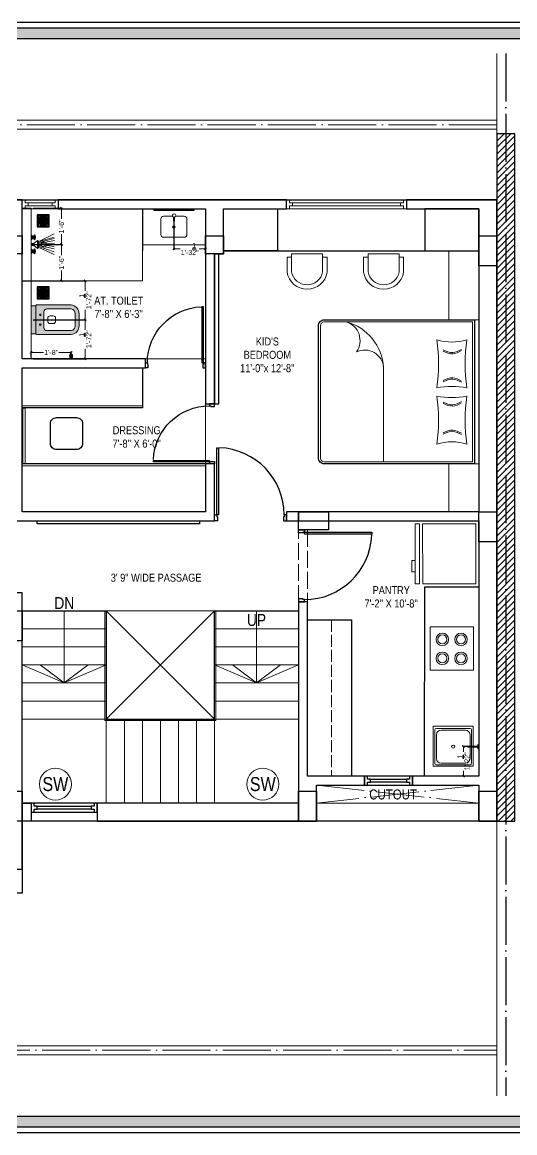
# Model space of a CAD drawing. Header units: millimetres. Extents: x 56222 to 3066687, y -650199 to -121287.
# Drawn here: x 148512 to 148758, y -179194 to -178639 of the extents above; entities that cross this region are included whole.
import ezdxf

# ---------------------------------------------------------------- set-up
doc = ezdxf.new("R2010")
doc.units = ezdxf.units.MM
doc.header["$MEASUREMENT"] = 0
doc.header["$PDMODE"] = 35
doc.linetypes.add('ACAD_ISO02W100', pattern=[15, 12, -3])
doc.linetypes.add('ACAD_ISO04W100', pattern=[30, 24, -3, 0, -3])
doc.layers.get('Defpoints').update_dxf_attribs({"color": 220})
for name, color, linetype in [('AR DOOR', 40, 'Continuous'), ('AR ELE-5', 134, 'Continuous'), ('SANIT', 232, 'Continuous'), ('str coll', 6, 'Continuous'), ('WC-DET', 8, 'Continuous')]:
    doc.layers.add(name, color=color, linetype=linetype)
for name, color, linetype, lineweight in [('COLUMN', 1, 'Continuous', 30), ('dim05', 1, 'Continuous', 13), ('ELEVATION ( SPIRAL STAIR )', 250, 'Continuous', 9), ('FIRST FLOOR', 7, 'Continuous', 9), ('FIRST FLOOR ( DW_RAIL )', 7, 'Continuous', 9), ('FIRST FLOOR ( TEXT )', 7, 'Continuous', 9), ('FIRST FLOOR_( PLine )_', 251, 'Continuous', 30), ('FIRST FLOOR_( STAIR )', 251, 'Continuous', 9), ('FURNITURE', 32, 'Continuous', 9), ('GROUND FLOOR', 7, 'Continuous', 9), ('GROUND FLOOR  ( DIM )', 7, 'Continuous', 9), ('GROUND FLOOR  ( HATCH )', 251, 'Continuous', 9), ('NAME PLATE', 7, 'Continuous', 25), ('UTILITY', 48, 'Continuous', 9), ('wall', 7, 'Continuous', 30), ('X_PLOT', 1, 'Continuous', 9), ('XX~SLAB ( BEAM )~ ( DIM )', 7, 'Continuous', 9)]:
    doc.layers.add(name, color=color, linetype=linetype, lineweight=lineweight)
doc.layers.add('XX~SLAB ( PLINE )', color=251, linetype='Continuous', plot=False)
doc.styles.add('Arial', font='arial.ttf')
doc.styles.add("Cn_BT_0'-0", font='swissc.ttf')
doc.styles.add('Cn_BT_7', font='swissc.ttf', dxfattribs={"height": 7})
doc.styles.add('KATHA', font='swissc.ttf')
doc.styles.get("Standard").update_dxf_attribs({"font": 'arial.ttf', "height": 6})
doc.dimstyles.new('ISO-25', dxfattribs={"dimtxt": 2.5, "dimasz": 1, "dimexe": 0.5, "dimexo": 1, "dimtad": 0, "dimdec": 1, "dimlunit": 4, "dimtxsty": 'Standard', "dimblk": 'OBLIQUE', "dimcen": 2.5, "dimclrd": 1, "dimclre": 1, "dimclrt": 5, "dimadec": 0, "dimazin": 0, "dimtfac": 1, "dimtdec": 1, "dimtmove": 0, "dimatfit": 3, "dimfxl": 1, "dimlwd": -1, "dimarcsym": 0})

# ---------------------------------------------------------------- blocks, each defined once
blk = doc.blocks.new('LAYOUT FILE')
at = {"layer": 'NAME PLATE', "true_color": 0xd39e00}
h = blk.add_hatch(color=42, dxfattribs=at)
h.paths.add_polyline_path([(3346889.83, -513806.18), (3346889.83, -514260.7), (3347535.56, -514260.7), (3347535.56, -513806.18)])
h.paths.add_polyline_path([(3346894.36, -513810.71), (3347531.03, -513810.71), (3347531.03, -514256.17), (3346894.36, -514256.17)], flags=16)
at = {"layer": 'NAME PLATE', "color": 42, "true_color": 0xd39e00}
for points in [[(3346887.56, -513803.91), (3347537.83, -513803.91), (3347537.83, -514262.96), (3346887.56, -514262.96)], [(3346889.83, -513806.18), (3347535.56, -513806.18), (3347535.56, -514260.7), (3346889.83, -514260.7)], [(3346894.36, -513810.71), (3347531.03, -513810.71), (3347531.03, -514256.17), (3346894.36, -514256.17)]]:
    blk.add_lwpolyline(points, close=True, dxfattribs=at)
blk = doc.blocks.new('*U19')
for points in [[(-1160, 0), (-1120, 0), (-1120, 30), (-1110, 30), (-1110, 100), (-1160, 100)], [(0, 0), (0, -1120), (-30, -1120), (-30, 0)], [(40, 0), (0, 0), (0, 30), (-10, 30), (-10, 100), (40, 100)]]:
    blk.add_lwpolyline(points, close=True)
at = {"layer": 'AR ELE-5', "linetype": 'ByBlock', "ltscale": 15}
blk.add_arc((2, 1), 1122, 180.0347, 267.627, dxfattribs=at)
blk = doc.blocks.new('*U29')
for points in [[(-40, 0), (0, 0), (0, 30), (10, 30), (10, 100), (-40, 100)], [(0, 0), (0, -1120), (30, -1120), (30, 0)], [(1160, 0), (1120, 0), (1120, 30), (1110, 30), (1110, 100), (1160, 100)]]:
    blk.add_lwpolyline(points, close=True)
at = {"layer": 'AR ELE-5', "linetype": 'ByBlock', "ltscale": 15}
blk.add_arc((-2, 1), 1122, 272.373, 359.9653, dxfattribs=at)
blk = doc.blocks.new("SINK 20'' X 20''")
at = {"layer": 'FURNITURE'}
for p, q in [((3351628.98, -518299.55), (3351628.98, -518283)), ((3351629.75, -518282.23), (3351646.6, -518282.23)), ((3351629.75, -518297.22), (3351629.75, -518285.33)), ((3351632.08, -518283), (3351644.24, -518283)), ((3351646.57, -518285.33), (3351646.57, -518297.22)), ((3351647.38, -518283), (3351647.38, -518299.55)), ((3351646.6, -518300.32), (3351629.75, -518300.32)), ((3351644.24, -518299.55), (3351632.08, -518299.55))]:
    blk.add_line(p, q, dxfattribs=at)
blk.add_lwpolyline([(3351648.16, -518281.09), (3351628.16, -518281.09), (3351628.16, -518301.09), (3351648.16, -518301.09)], close=True, dxfattribs=at)
blk.add_circle((3351638.16, -518291.28), 0.762, dxfattribs=at)
for centre, radius, start, end in [((3351629.75, -518283), 0.775, 90, 180), ((3351632.08, -518285.33), 2.32, 90, 180), ((3351644.24, -518285.33), 2.32, 0, 90), ((3351646.6, -518283), 0.775, 0, 90), ((3351632.08, -518297.22), 2.32, 180, 270), ((3351644.24, -518297.22), 2.32, 270, 0), ((3351629.75, -518299.55), 0.775, 180, 270), ((3351646.6, -518299.55), 0.775, 270, 0)]:
    blk.add_arc(centre, radius, start, end, dxfattribs=at)
blk = doc.blocks.new('sf sfs')
at = {"layer": 'FURNITURE'}
blk.add_line((3348685.97, -514612.12), (3348664.42, -514612.12), dxfattribs=at)
blk.add_lwpolyline([(3348664.42, -514612.12), (3348664.42, -514590.57), (3348685.97, -514590.57), (3348685.97, -514612.12)], dxfattribs=at)
for centre, radius in [((3348670.49, -514596.83), 3.14), ((3348670.49, -514596.83), 2.24), ((3348679.82, -514596.83), 3.14), ((3348679.82, -514596.83), 2.24), ((3348670.49, -514606.3), 3.14), ((3348670.49, -514606.3), 2.24), ((3348679.82, -514606.3), 3.14), ((3348679.82, -514606.3), 2.24)]:
    blk.add_circle(centre, radius, dxfattribs=at)
blk = doc.blocks.new('A$C3EC62B37')
at = {"layer": 'FURNITURE', "lineweight": 30, "ltscale": 0.25, "true_color": 0xffffff}
h = blk.add_hatch(color=7, dxfattribs=at)
h.dxf.hatch_style = 1
h.paths.add_polyline_path([(-12.22, 0), (-12.22, 2.35), (-26.26, 2.35), (-26.26, 0)])
h.paths.add_polyline_path([(-26.26, 2.35), (-12.22, 2.35, 0.414214), (-11.83, 2.74), (-11.83, 19.96, 0.388639), (-16.24, 23.87), (-22.38, 23.87, 0.379499), (-26.65, 19.96), (-26.65, 2.74, 0.414214)])
h.paths.add_polyline_path([(-15.35, 6.26), (-23.13, 6.26, -0.414214), (-24.7, 7.83), (-24.7, 19.96, -0.349567), (-22.37, 21.91), (-16.24, 21.91, -0.364948), (-13.78, 19.96), (-13.78, 7.83, -0.414214)], flags=16)
h.paths.add_polyline_path([(-18.46, 8.22), (-20.02, 8.22, -0.414214), (-21.2, 9.39), (-21.2, 10.96, -0.414214), (-20.02, 12.13), (-18.46, 12.13, -0.414214), (-17.28, 10.96), (-17.28, 9.39, -0.414214)], flags=0)
h.paths.add_polyline_path([(-22.06, 4.53, -1), (-21.27, 4.53, -1)], flags=16)
at = {"layer": 'FURNITURE', "color": 0, "linetype": 'ByBlock', "lineweight": -2}
for p, q in [((-22.24, 23.87), (-16.24, 23.87)), ((-26.65, 2.74), (-26.65, 19.96)), ((-24.7, 7.83), (-24.7, 19.96)), ((-22.24, 21.91), (-16.24, 21.91)), ((-13.78, 7.83), (-13.78, 19.96)), ((-11.83, 2.74), (-11.83, 19.96)), ((-20.02, 12.13), (-18.46, 12.13)), ((-23.13, 6.26), (-15.35, 6.26)), ((-21.2, 9.39), (-21.2, 10.96)), ((-20.02, 8.22), (-18.46, 8.22)), ((-17.28, 9.39), (-17.28, 10.96)), ((-26.26, 2.35), (-12.22, 2.35)), ((-26.26, 2.35), (-26.26, 0)), ((-26.26, 0), (-12.22, 0)), ((-26.26, 0), (-12.22, 0)), ((-12.22, 2.35), (-12.22, 0))]:
    blk.add_line(p, q, dxfattribs=at)
for centre in [(-21.66, 4.53), (-16.81, 4.53)]:
    blk.add_circle(centre, 0.391, dxfattribs=at)
for centre, radius, start, end in [((-22.31, 19.5), 4.37, 89.0873, 174.0395), ((-16.17, 19.5), 4.37, 5.9605, 90.9127), ((-22.31, 19.48), 2.44, 88.437, 168.6348), ((-16.17, 19.48), 2.44, 11.3652, 91.563), ((-20.02, 10.96), 1.17, 90, 180), ((-18.46, 10.96), 1.17, 0, 90), ((-23.13, 7.83), 1.57, 180, 270), ((-20.02, 9.39), 1.17, 180, 270), ((-18.46, 9.39), 1.17, 270, 0), ((-15.35, 7.83), 1.57, 270, 0), ((-26.26, 2.74), 0.391, 180, 270), ((-12.22, 2.74), 0.391, 270, 0)]:
    blk.add_arc(centre, radius, start, end, dxfattribs=at)
blk = doc.blocks.new('_Oblique')
at = {"layer": 'wall', "color": 0, "lineweight": -2}
blk.add_line((-0.5, -0.5), (0.5, 0.5), dxfattribs=at)
blk = doc.blocks.new('*D753')
at = {"layer": 'Defpoints', "color": 0, "lineweight": 30, "transparency": 16777216}
for p in [(148516.12, -178788.13), (148516.12, -178807.68), (148543.09, -178807.68)]:
    blk.add_point(p, dxfattribs=at)
at = {"layer": 'dim05', "color": 1, "linetype": 'Continuous', "lineweight": -2, "transparency": 16777216}
for p, q in [((148517.12, -178788.13), (148543.59, -178788.13)), ((148517.12, -178807.68), (148543.59, -178807.68))]:
    blk.add_line(p, q, dxfattribs=at)
at = {"layer": 'dim05', "color": 1, "linetype": 'Continuous', "transparency": 16777216}
for p, q in [((148543.09, -178788.13), (148543.09, -178793.16)), ((148543.09, -178807.68), (148543.09, -178802.64))]:
    blk.add_line(p, q, dxfattribs=at)
at = {"layer": 'dim05', "color": 1, "transparency": 16777216}
for p, rotation in [((148543.09, -178788.13), 90), ((148543.09, -178807.68), 270)]:
    blk.add_blockref('_Oblique', p, dxfattribs=dict(at, rotation=rotation))
at = {"layer": 'dim05', "color": 5, "lineweight": 25, "transparency": 16777216, "insert": (148543.09, -178797.9), "char_height": 2.5, "attachment_point": 5, "rotation": 90, "style": 'Arial'}
blk.add_mtext('1\'-7{\\H1x;\\S1/2;}"', dxfattribs=at)
blk = doc.blocks.new('*D754')
at = {"layer": 'Defpoints', "color": 0, "lineweight": 30, "transparency": 16777216}
for p in [(148516.12, -178768.68), (148543.09, -178768.68), (148516.12, -178788.13)]:
    blk.add_point(p, dxfattribs=at)
at = {"layer": 'dim05', "color": 1, "linetype": 'Continuous', "lineweight": -2, "transparency": 16777216}
for p, q in [((148517.12, -178768.68), (148543.59, -178768.68)), ((148517.12, -178788.13), (148543.59, -178788.13))]:
    blk.add_line(p, q, dxfattribs=at)
at = {"layer": 'dim05', "color": 1, "linetype": 'Continuous', "transparency": 16777216}
for p, q in [((148543.09, -178768.68), (148543.09, -178773.66)), ((148543.09, -178788.13), (148543.09, -178783.14))]:
    blk.add_line(p, q, dxfattribs=at)
at = {"layer": 'dim05', "color": 1, "transparency": 16777216}
for p, rotation in [((148543.09, -178768.68), 90), ((148543.09, -178788.13), 270)]:
    blk.add_blockref('_Oblique', p, dxfattribs=dict(at, rotation=rotation))
at = {"layer": 'dim05', "color": 5, "lineweight": 25, "transparency": 16777216, "insert": (148543.09, -178778.4), "char_height": 2.5, "attachment_point": 5, "rotation": 90, "style": 'Arial'}
blk.add_mtext('1\'-7{\\H1x;\\S1/2;}"', dxfattribs=at)
blk = doc.blocks.new('A$C07311617')
at = {"layer": 'UTILITY'}
h = blk.add_hatch(color=7, dxfattribs=at)
h.paths.add_polyline_path([(-3.13, 2.02), (-3.13, 0), (-3.74, 0), (-3.74, 0.46), (-3.74, 1.42)])
h.paths.add_polyline_path([(-3.13, 0), (-3.13, -0.46), (-3.13, -2.02), (-3.74, -1.59), (-3.74, -0.46), (-3.74, 0)])
h = blk.add_hatch(color=7, dxfattribs=at)
h.paths.add_polyline_path([(0, 0.46), (0, 0), (-1.35, 0), (-1.35, 0.46)])
h.paths.add_polyline_path([(0, 0), (0, -0.46), (-1.35, -0.46), (-1.35, 0)])
at = {"layer": 'UTILITY', "color": 7}
for p, q in [((-3.74, 1.42), (-11.52, 4.9)), ((-3.74, 0.94), (-11.52, 3.66)), ((-3.74, 0.46), (-11.52, 2.15)), ((-3.74, 0), (-11.52, 0.93)), ((-3.13, 2.02), (-3.74, 1.42)), ((-3.13, -0.46), (-3.13, 2.02)), ((-1.35, 0.46), (-3.13, 2.02)), ((-3.13, 0.46), (-3.13, 1.42)), ((-1.74, 3.79), (-1.74, 4.05)), ((-1.74, 2.99), (-1.74, 2.72)), ((-1.47, 3.79), (-1.47, 4.05)), ((-1.47, 2.99), (-1.47, 2.72)), ((-1.35, -0.46), (-1.35, 0.46)), ((-1.35, 0.46), (0, 0.46)), ((-0.8, 3.9), (-0.8, 2.88)), ((-0.27, 2.44), (-0.27, 4.33)), ((0, -0.46), (0, 0.46)), ((-3.74, -0.46), (-11.62, -0.61)), ((-3.74, -0.46), (-11.57, -2.09)), ((-3.74, -1.03), (-11.52, -2.96)), ((-3.74, -1.59), (-11.52, -5.3)), ((-3.74, -1.59), (-11.52, -3.73)), ((-3.74, -1.59), (-3.13, -2.02)), ((-3.13, -0.46), (-3.13, -2.02)), ((-1.35, -0.46), (-3.13, -2.02)), ((-1.74, -3.22), (-1.74, -2.95)), ((-1.74, -4.02), (-1.74, -4.29)), ((-1.47, -3.22), (-1.47, -2.95)), ((-1.47, -4.02), (-1.47, -4.29)), ((-1.35, -0.46), (0, -0.46)), ((-0.8, -4.13), (-0.8, -3.11)), ((-0.27, -2.68), (-0.27, -4.56))]:
    blk.add_line(p, q, dxfattribs=at)
for points in [[(-1.35, 0.46), (-3.13, 2.02)], [(-3.13, -2.02), (-1.35, -0.46)]]:
    blk.add_lwpolyline(points, dxfattribs=at)
for points in [[(-1.07, 2.99), (-2.14, 2.99), (-2.14, 3.79), (-1.07, 3.79)], [(-1.07, -3.22), (-2.14, -3.22), (-2.14, -4.02), (-1.07, -4.02)]]:
    blk.add_lwpolyline(points, close=True, dxfattribs=at)
for centre, radius in [((-6.31, 0), 1.33), ((-1.6, 4.32), 0.298), ((-1.6, 3.39), 0.298), ((-1.6, 2.45), 0.298), ((-1.6, -2.69), 0.298), ((-1.6, -3.62), 0.298), ((-1.6, -4.55), 0.298)]:
    blk.add_circle(centre, radius, dxfattribs=at)
for centre, start, end in [((-1.47, 5.26), 285.2551, 344.7449), ((-1.47, 1.52), 15.2551, 74.7449), ((-1.47, -1.75), 285.2551, 344.7449), ((-1.47, -5.49), 15.2551, 74.7449)]:
    blk.add_arc(centre, 1.52, start, end, dxfattribs=at)
blk = doc.blocks.new('*D755')
at = {"layer": 'Defpoints', "color": 0, "lineweight": 30, "transparency": 16777216}
for p in [(148516.12, -178732.45), (148516.12, -178750.56), (148531.19, -178750.56)]:
    blk.add_point(p, dxfattribs=at)
at = {"layer": 'dim05', "color": 1, "linetype": 'Continuous', "lineweight": -2, "transparency": 16777216}
for p, q in [((148517.12, -178732.45), (148531.69, -178732.45)), ((148517.12, -178750.56), (148531.69, -178750.56))]:
    blk.add_line(p, q, dxfattribs=at)
at = {"layer": 'dim05', "color": 1, "linetype": 'Continuous', "transparency": 16777216}
for p, q in [((148531.19, -178732.45), (148531.19, -178737.68)), ((148531.19, -178750.56), (148531.19, -178745.34))]:
    blk.add_line(p, q, dxfattribs=at)
at = {"layer": 'dim05', "color": 1, "transparency": 16777216}
for p, rotation in [((148531.19, -178732.45), 90), ((148531.19, -178750.56), 270)]:
    blk.add_blockref('_Oblique', p, dxfattribs=dict(at, rotation=rotation))
at = {"layer": 'dim05', "color": 5, "lineweight": 25, "transparency": 16777216, "insert": (148531.19, -178741.51), "char_height": 2.5, "attachment_point": 5, "rotation": 90, "style": 'Arial'}
blk.add_mtext('1\'-6"', dxfattribs=at)
blk = doc.blocks.new('*D756')
at = {"layer": 'Defpoints', "color": 0, "lineweight": 30, "transparency": 16777216}
for p in [(148516.12, -178750.56), (148516.12, -178768.68), (148531.19, -178768.68)]:
    blk.add_point(p, dxfattribs=at)
at = {"layer": 'dim05', "color": 1, "linetype": 'Continuous', "lineweight": -2, "transparency": 16777216}
for p, q in [((148517.12, -178750.56), (148531.69, -178750.56)), ((148517.12, -178768.68), (148531.69, -178768.68))]:
    blk.add_line(p, q, dxfattribs=at)
at = {"layer": 'dim05', "color": 1, "linetype": 'Continuous', "transparency": 16777216}
for p, q in [((148531.19, -178750.56), (148531.19, -178755.79)), ((148531.19, -178768.68), (148531.19, -178763.45))]:
    blk.add_line(p, q, dxfattribs=at)
at = {"layer": 'dim05', "color": 1, "transparency": 16777216}
for p, rotation in [((148531.19, -178750.56), 90), ((148531.19, -178768.68), 270)]:
    blk.add_blockref('_Oblique', p, dxfattribs=dict(at, rotation=rotation))
at = {"layer": 'dim05', "color": 5, "lineweight": 25, "transparency": 16777216, "insert": (148531.19, -178759.62), "char_height": 2.5, "attachment_point": 5, "rotation": 90, "style": 'Arial'}
blk.add_mtext('1\'-6"', dxfattribs=at)
blk = doc.blocks.new('*D757')
at = {"layer": 'Defpoints', "color": 0, "lineweight": 30, "transparency": 16777216}
for p in [(148587.37, -178735.74), (148603.12, -178735.19), (148603.12, -178752.78)]:
    blk.add_point(p, dxfattribs=at)
at = {"layer": 'dim05', "color": 1, "linetype": 'Continuous', "lineweight": -2, "transparency": 16777216}
for p, q in [((148603.12, -178736.19), (148603.12, -178753.28)), ((148587.37, -178736.74), (148587.37, -178753.28))]:
    blk.add_line(p, q, dxfattribs=at)
at = {"layer": 'dim05', "color": 1, "linetype": 'Continuous', "transparency": 16777216}
for p, q in [((148587.37, -178752.78), (148590.5, -178752.78)), ((148603.12, -178752.78), (148599.99, -178752.78))]:
    blk.add_line(p, q, dxfattribs=at)
at = {"layer": 'dim05', "color": 1, "transparency": 16777216, "rotation": 180}
blk.add_blockref('_Oblique', (148587.37, -178752.78), dxfattribs=at)
at = {"layer": 'dim05', "color": 1, "transparency": 16777216}
blk.add_blockref('_Oblique', (148603.12, -178752.78), dxfattribs=at)
at = {"layer": 'dim05', "color": 5, "lineweight": 25, "transparency": 16777216, "insert": (148595.24, -178752.78), "char_height": 2.5, "attachment_point": 5, "style": 'Arial'}
blk.add_mtext('1\'-3{\\H1x;\\S1/2;}"', dxfattribs=at)
blk = doc.blocks.new('A$C775F2B7C')
at = {"layer": 'WC-DET', "color": 7}
for points in [[(0.02, 0.076), (0.007, 0.076, 0.150223), (0, 0.06), (0, 0.037), (0.007, 0.004, 0.333354), (0.011, 0), (0.025, 0), (0.038, 0, 0.333354), (0.043, 0.004), (0.05, 0.037), (0.05, 0.06, 0.150223), (0.043, 0.076), (0.03, 0.076)], [(0.025, 0.02), (0.012, 0.02, -0.354974), (0.007, 0.023), (0, 0.057)], [(0.02, 0.076), (0.02, 0.082, -0.414214), (0.021, 0.083), (0.025, 0.083)], [(0.025, 0.076), (0.02, 0.076, 0.150223)], [(0.03, 0.076), (0.03, 0.082, 0.414214), (0.029, 0.083), (0.025, 0.083)], [(0.025, 0.02), (0.038, 0.02, 0.354974), (0.042, 0.023), (0.05, 0.057)]]:
    blk.add_lwpolyline(points, format="xyb", dxfattribs=at)
at = {"layer": 'WC-DET'}
for points in [[(0, 0.063), (0.025, 0.063)], [(0, 0.057), (0.025, 0.057)], [(0.001, 0.065), (0.025, 0.065)], [(0.049, 0.065), (0.025, 0.065)], [(0.049, 0.063), (0.025, 0.063)], [(0.05, 0.057), (0.025, 0.057)]]:
    blk.add_lwpolyline(points, dxfattribs=at)
at = {"layer": 'WC-DET', "color": 7}
blk.add_lwpolyline([(0.03, 0.076), (0.025, 0.076)], dxfattribs=at)
blk = doc.blocks.new('*D752')
at = {"layer": 'Defpoints', "color": 0, "lineweight": 30, "transparency": 16777216}
for p in [(148516.12, -178807.68), (148536.04, -178804.47), (148536.04, -178807.68)]:
    blk.add_point(p, dxfattribs=at)
at = {"layer": 'dim05', "color": 1, "linetype": 'Continuous', "lineweight": -2, "transparency": 16777216}
for p, q in [((148516.12, -178806.68), (148516.12, -178803.97)), ((148536.04, -178806.68), (148536.04, -178803.97))]:
    blk.add_line(p, q, dxfattribs=at)
at = {"layer": 'dim05', "color": 1, "linetype": 'Continuous', "transparency": 16777216}
for p, q in [((148516.12, -178804.47), (148522.25, -178804.47)), ((148536.04, -178804.47), (148529.91, -178804.47))]:
    blk.add_line(p, q, dxfattribs=at)
at = {"layer": 'dim05', "color": 1, "transparency": 16777216, "rotation": 180}
blk.add_blockref('_Oblique', (148516.12, -178804.47), dxfattribs=at)
at = {"layer": 'dim05', "color": 1, "transparency": 16777216}
blk.add_blockref('_Oblique', (148536.04, -178804.47), dxfattribs=at)
at = {"layer": 'dim05', "color": 5, "lineweight": 25, "transparency": 16777216, "insert": (148526.08, -178804.47), "char_height": 2.5, "attachment_point": 5, "style": 'Arial'}
blk.add_mtext('1\'-8"', dxfattribs=at)
blk = doc.blocks.new('NAHNYsquare')
at = {"color": 253}
for p, q in [((5, -2.99), (1, -2.99)), ((4.89, -2.32), (1.11, -2.32)), ((4.89, -3.65), (1.11, -3.65)), ((4.49, -1.65), (1.51, -1.65)), ((4.49, -4.32), (1.51, -4.32)), ((1.67, -4.48), (1.67, -1.49)), ((2.33, -4.87), (2.33, -1.1)), ((3, -0.99), (3, -4.99)), ((3.67, -4.87), (3.67, -1.1)), ((4.33, -4.48), (4.33, -1.49))]:
    blk.add_line(p, q, dxfattribs=at)
for points in [[(0, -5.99), (6, -5.99), (6, 0.01), (0, 0.01)], [(0.5, -5.49), (5.5, -5.49), (5.5, -0.49), (0.5, -0.49)]]:
    blk.add_lwpolyline(points, close=True)
for radius in [2.5, 2]:
    blk.add_circle((3, -2.99), radius)
blk = doc.blocks.new('*D758')
at = {"layer": 'Defpoints', "color": 0, "lineweight": 30, "transparency": 16777216}
for p in [(148739.43, -179001.48), (148731.96, -179016.18), (148739.43, -179016.18)]:
    blk.add_point(p, dxfattribs=at)
at = {"layer": 'dim05', "color": 1, "linetype": 'Continuous', "lineweight": -2, "transparency": 16777216}
for p, q in [((148738.43, -179001.48), (148731.46, -179001.48)), ((148738.43, -179016.18), (148731.46, -179016.18))]:
    blk.add_line(p, q, dxfattribs=at)
at = {"layer": 'dim05', "color": 1, "linetype": 'Continuous', "transparency": 16777216}
for p, q in [((148731.96, -179001.48), (148731.96, -179004.08)), ((148731.96, -179016.18), (148731.96, -179013.57))]:
    blk.add_line(p, q, dxfattribs=at)
at = {"layer": 'dim05', "color": 1, "transparency": 16777216}
for p, rotation in [((148731.96, -179001.48), 90), ((148731.96, -179016.18), 270)]:
    blk.add_blockref('_Oblique', p, dxfattribs=dict(at, rotation=rotation))
at = {"layer": 'dim05', "color": 5, "lineweight": 25, "transparency": 16777216, "insert": (148731.96, -179008.83), "char_height": 2.5, "attachment_point": 5, "rotation": 90, "style": 'Arial'}
blk.add_mtext('1\'-2{\\H1x;\\S1/2;}"', dxfattribs=at)

msp = doc.modelspace()

# ---------------------------------------------------------------- hatches: boundary and pattern name
at = {"layer": 'GROUND FLOOR  ( HATCH )'}
h = msp.add_hatch(dxfattribs=at)
h.set_pattern_fill('ANSI31', color=6, scale=18, style=0)
h.set_pattern_definition([(45, (32216.9325, -16425.5016), (-1.590990258, 1.590990258), [])])
h.paths.add_polyline_path([(148757.618, -178695.176), (148748.618, -178695.176), (148748.618, -179038.676), (148757.618, -179038.676)])

# ---------------------------------------------------------------- linework, layer by layer
at = {"layer": 'COLUMN'}
for points in [[(148502.618, -178746.176), (148511.618, -178746.176), (148511.618, -178755.176), (148502.618, -178755.176)], [(148603.118, -178746.176), (148612.118, -178746.176), (148612.118, -178755.176), (148603.118, -178755.176)], [(148739.618, -178746.176), (148748.618, -178746.176), (148748.618, -178761.176), (148739.618, -178761.176)], [(148664.618, -178884.176), (148664.618, -178893.176), (148649.618, -178893.176), (148649.618, -178884.176)], [(148739.618, -178884.176), (148748.618, -178884.176), (148748.618, -178899.176), (148739.618, -178899.176)], [(148502.618, -178933.676), (148511.618, -178933.676), (148511.618, -178948.676), (148502.618, -178948.676)], [(148502.618, -179023.676), (148511.618, -179023.676), (148511.618, -179038.676), (148502.618, -179038.676)], [(148649.618, -179023.676), (148658.618, -179023.676), (148658.618, -179038.676), (148649.618, -179038.676)], [(148739.618, -179023.676), (148748.618, -179023.676), (148748.618, -179038.676), (148739.618, -179038.676)]]:
    msp.add_lwpolyline(points, close=True, dxfattribs=at)
at = {"layer": 'ELEVATION ( SPIRAL STAIR )', "color": 5}
msp.add_lwpolyline([(148511.969, -178832.368), (148513.12, -178832.368), (148513.12, -178859.986), (148511.969, -178859.986)], close=True, dxfattribs=at)
at = {"layer": 'FIRST FLOOR'}
for p, q in [((148348.118, -178728.176), (148748.618, -178728.176)), ((148511.618, -178807.676), (148511.618, -178728.176)), ((148529.618, -178732.676), (148529.618, -178728.176)), ((148643.618, -178732.676), (148643.618, -178728.176)), ((148703.618, -178732.676), (148703.618, -178728.176)), ((148748.618, -178728.176), (148748.618, -179038.676)), ((148511.618, -178732.676), (148603.118, -178732.676)), ((148603.118, -178884.176), (148603.118, -178732.676)), ((148612.118, -178732.676), (148739.618, -178732.676)), ((148612.118, -178755.176), (148612.118, -178732.676)), ((148739.618, -178732.676), (148739.618, -178884.176)), ((148607.618, -178830.176), (148607.618, -178755.176)), ((148511.618, -178807.676), (148603.118, -178807.676)), ((148573.118, -178812.176), (148573.118, -178807.676)), ((148511.618, -178812.176), (148573.118, -178812.176)), ((148511.618, -178812.176), (148511.618, -178884.176)), ((148603.118, -178830.176), (148607.618, -178830.176)), ((148603.118, -178860.176), (148607.618, -178860.176)), ((148607.618, -178888.676), (148607.618, -178860.176)), ((148511.618, -178884.176), (148603.118, -178884.176)), ((148649.618, -178884.176), (148649.618, -178888.676)), ((148649.618, -178884.176), (148739.618, -178884.176)), ((148507.118, -178888.676), (148607.618, -178888.676)), ((148649.618, -178888.676), (148739.618, -178888.676)), ((148739.618, -178888.676), (148739.618, -179016.176)), ((148511.618, -179062.676), (148511.618, -178924.676)), ((148649.618, -178929.176), (148654.118, -178929.176)), ((148649.618, -178930.676), (148649.618, -179038.676)), ((148654.118, -178930.676), (148654.118, -179016.176)), ((148511.618, -178948.676), (148507.118, -178948.676)), ((148654.118, -179016.176), (148739.618, -179016.176)), ((148682.613, -179020.676), (148682.613, -179016.176)), ((148682.613, -179020.676), (148682.613, -179016.176)), ((148706.613, -179016.176), (148706.613, -179020.676)), ((148682.613, -179020.676), (148739.618, -179020.676)), ((148739.618, -179020.676), (148739.618, -179038.676)), ((148649.618, -179029.676), (148511.618, -179029.676)), ((148549.118, -179029.676), (148549.118, -179038.676)), ((148739.618, -179029.676), (148658.618, -179029.676)), ((148748.618, -179038.676), (148502.618, -179038.676))]:
    msp.add_line(p, q, dxfattribs=at)
at = {"layer": 'FIRST FLOOR', "linetype": 'ACAD_ISO02W100', "ltscale": 0.7}
msp.add_lwpolyline([(148654.118, -178929.176), (148649.618, -178929.176), (148649.618, -178893.176), (148654.118, -178893.176)], close=True, dxfattribs=at)
at = {"layer": 'FIRST FLOOR ( DW_RAIL )'}
for points in [[(148529.618, -178728.176), (148528.118, -178728.176), (148528.118, -178729.676), (148526.618, -178729.676), (148526.618, -178731.176), (148514.618, -178731.176), (148514.618, -178729.676), (148513.118, -178729.676), (148513.118, -178728.176), (148511.618, -178728.176), (148511.618, -178732.676), (148513.118, -178732.676), (148513.118, -178731.176), (148514.618, -178731.176), (148514.618, -178729.676), (148526.618, -178729.676), (148526.618, -178731.176), (148528.118, -178731.176), (148528.118, -178732.676), (148529.618, -178732.676), (148529.618, -178728.176), (148511.618, -178728.176), (148511.618, -178732.676), (148529.618, -178732.676)], [(148703.618, -178728.176), (148702.118, -178728.176), (148702.118, -178729.676), (148700.618, -178729.676), (148700.618, -178731.176), (148646.618, -178731.176), (148646.618, -178729.676), (148645.118, -178729.676), (148645.118, -178728.176), (148643.618, -178728.176), (148643.618, -178732.676), (148645.118, -178732.676), (148645.118, -178731.176), (148646.618, -178731.176), (148646.618, -178729.676), (148700.618, -178729.676), (148700.618, -178731.176), (148702.118, -178731.176), (148702.118, -178732.676), (148703.618, -178732.676), (148703.618, -178728.176), (148643.618, -178728.176), (148643.618, -178732.676), (148703.618, -178732.676)]]:
    msp.add_lwpolyline(points, close=True, dxfattribs=at)
at = {"layer": 'FIRST FLOOR_( PLine )_'}
for p, q in [((148511.618, -178728.176), (148348.118, -178728.176)), ((148511.618, -178807.676), (148511.618, -178728.176)), ((148573.118, -178807.676), (148511.618, -178807.676)), ((148573.118, -178812.176), (148573.118, -178807.676)), ((148511.618, -178884.176), (148511.618, -178812.176)), ((148511.618, -178812.176), (148573.118, -178812.176)), ((148607.618, -178860.176), (148603.118, -178860.176)), ((148603.118, -178860.176), (148603.118, -178884.176)), ((148607.618, -178888.676), (148607.618, -178860.176)), ((148603.118, -178884.176), (148511.618, -178884.176)), ((148507.118, -178888.676), (148607.618, -178888.676))]:
    msp.add_line(p, q, dxfattribs=at)
for points in [[(148612.118, -178732.676), (148643.618, -178732.676), (148643.618, -178728.176), (148529.618, -178728.176), (148529.618, -178732.676), (148603.118, -178732.676), (148603.118, -178830.176), (148607.618, -178830.176), (148607.618, -178755.176), (148612.118, -178755.176)], [(148748.618, -178728.176), (148703.618, -178728.176), (148703.618, -178732.676), (148739.618, -178732.676), (148739.618, -178884.176), (148649.618, -178884.176), (148649.618, -178888.676), (148739.618, -178888.676), (148739.618, -179016.176), (148706.613, -179016.176), (148706.613, -179020.676), (148739.618, -179020.676), (148739.618, -179038.676), (148748.618, -179038.676)], [(148643.618, -178888.676), (148649.618, -178888.676), (148649.618, -178884.176), (148643.618, -178884.176)], [(148511.618, -178924.676), (148507.118, -178924.676), (148507.118, -178998.176), (148486.118, -178998.176), (148486.118, -179002.676), (148507.118, -179002.676), (148507.118, -179062.676), (148511.618, -179062.676)], [(148654.118, -178929.176), (148649.618, -178929.176), (148649.618, -179038.676), (148654.118, -179038.676), (148658.618, -179038.676), (148658.618, -179020.676), (148682.613, -179020.676), (148682.613, -179016.176), (148654.118, -179016.176)], [(148511.618, -179029.676), (148516.118, -179029.676), (148516.118, -179038.676), (148511.618, -179038.676)], [(148649.618, -179029.676), (148549.118, -179029.676), (148549.118, -179034.176), (148549.118, -179038.676), (148649.618, -179038.676)]]:
    msp.add_lwpolyline(points, close=True, dxfattribs=at)
at = {"layer": 'FIRST FLOOR_( STAIR )'}
for p, q in [((148553.618, -178933.676), (148511.618, -178933.676)), ((148553.618, -178933.676), (148553.618, -179029.676)), ((148649.618, -178933.676), (148607.618, -178933.676)), ((148607.618, -178933.676), (148607.618, -179029.676)), ((148553.618, -178942.676), (148511.618, -178942.676)), ((148649.618, -178942.676), (148607.618, -178942.676)), ((148553.618, -178951.676), (148511.618, -178951.676)), ((148649.618, -178951.676), (148607.618, -178951.676)), ((148553.618, -178960.676), (148511.618, -178960.676)), ((148649.618, -178960.676), (148607.618, -178960.676)), ((148553.618, -178969.676), (148511.618, -178969.676)), ((148649.618, -178969.676), (148607.618, -178969.676)), ((148553.618, -178978.676), (148511.618, -178978.676)), ((148649.618, -178978.676), (148607.618, -178978.676)), ((148649.618, -178987.676), (148511.618, -178987.676)), ((148562.618, -178987.676), (148562.618, -179029.676)), ((148571.618, -178987.676), (148571.618, -179029.676)), ((148580.618, -178987.676), (148580.618, -179029.676)), ((148589.618, -178987.676), (148589.618, -179029.676)), ((148598.618, -178987.676), (148598.618, -179029.676))]:
    msp.add_line(p, q, dxfattribs=at)
for points in [[(148532.618, -178969.676), (148553.618, -178960.676), (148544.618, -178960.676), (148532.618, -178969.676), (148511.618, -178960.676), (148520.618, -178960.676), (148532.618, -178969.676), (148532.618, -178933.676)], [(148628.618, -178969.676), (148649.618, -178960.676), (148640.618, -178960.676), (148628.618, -178969.676), (148607.618, -178960.676), (148616.618, -178960.676), (148628.618, -178969.676), (148628.618, -178933.676)]]:
    msp.add_lwpolyline(points, dxfattribs=at)
msp.add_lwpolyline([(148552.918, -178933.676), (148553.618, -178933.676), (148553.618, -178987.676), (148607.618, -178987.676), (148607.618, -178933.676), (148608.318, -178933.676), (148608.318, -178988.376), (148552.918, -178988.376), (148552.918, -178933.676)], close=True, dxfattribs=at)
at = {"layer": 'FURNITURE'}
for p, q in [((148571.618, -178768.676), (148571.618, -178732.676)), ((148603.118, -178732.676), (148571.618, -178732.676)), ((148571.618, -178732.676), (148571.618, -178749.483)), ((148603.118, -178750.682), (148603.118, -178732.676)), ((148571.618, -178750.682), (148603.118, -178750.682)), ((148646.1, -178759.166, -0.036), (148646.1, -178755.258, -0.036)), ((148661.651, -178755.258, -0.036), (148646.1, -178755.258, -0.036)), ((148661.651, -178755.258, -0.036), (148661.651, -178759.166, -0.036)), ((148684.334, -178759.166, -0.036), (148684.334, -178755.258, -0.036)), ((148699.884, -178755.258, -0.036), (148684.334, -178755.258, -0.036)), ((148699.884, -178755.258, -0.036), (148699.884, -178759.166, -0.036)), ((148571.618, -178768.676), (148511.618, -178768.676)), ((148692.093, -178859.2), (148692.093, -178812.007)), ((148571.619, -178831.176), (148511.618, -178831.176)), ((148603.118, -178861.176), (148511.618, -178861.176))]:
    msp.add_line(p, q, dxfattribs=at)
at = {"layer": 'FURNITURE', "color": 5, "lineweight": 30, "ltscale": 10000}
for p, q in [((148571.618, -178732.676), (148571.618, -178753.587)), ((148511.618, -178768.676), (148541.727, -178768.676))]:
    msp.add_line(p, q, dxfattribs=at)
at = {"layer": 'FURNITURE', "lineweight": 30}
for p, q in [((148612.118, -178753.676), (148739.618, -178753.676)), ((148571.619, -178812.228), (148571.619, -178832.228)), ((148571.619, -178832.176), (148511.618, -178832.176)), ((148603.118, -178860.176), (148511.618, -178860.176)), ((148712.584, -179016.176), (148712.746, -178921.676)), ((148712.746, -178921.676), (148739.62, -178921.676)), ((148654.118, -178938.176), (148676.118, -178938.176)), ((148676.118, -178938.176), (148676.118, -179016.176))]:
    msp.add_line(p, q, dxfattribs=at)
at = {"layer": 'FURNITURE', "linetype": 'ACAD_ISO02W100', "ltscale": 0.5}
msp.add_line((148666.118, -178938.176), (148666.118, -179016.176), dxfattribs=at)
at = {"layer": 'FURNITURE'}
for points in [[(148511.618, -178768.676), (148516.118, -178768.676), (148516.118, -178732.451), (148511.618, -178732.451)], [(148587.157, -178736.803), (148587.157, -178738.905), (148587.693, -178738.905), (148587.693, -178736.803)], [(148739.618, -178753.676), (148724.618, -178753.676), (148724.618, -178788.2), (148739.618, -178788.2)], [(148516.118, -178807.582), (148511.618, -178807.582), (148511.618, -178768.676), (148516.118, -178768.676)], [(148739.618, -178860.2), (148724.618, -178860.2), (148724.618, -178884.176), (148739.618, -178884.176)], [(148707.885, -178920.175), (148710.098, -178920.175), (148710.012, -178890.176), (148707.799, -178890.176)], [(148711.647, -178920.175), (148738.204, -178920.175), (148738.118, -178890.176), (148711.561, -178890.176)]]:
    msp.add_lwpolyline(points, close=True, dxfattribs=at)
at = {"layer": 'FURNITURE', "color": 5, "lineweight": 30, "ltscale": 10000}
msp.add_lwpolyline([(148577.441, -178732.931), (148597.409, -178732.931), (148597.409, -178733.49), (148577.441, -178733.49)], close=True, dxfattribs=at)
at = {"layer": 'FURNITURE', "lineweight": 30}
for points in [[(148612.118, -178732.676), (148639.118, -178732.676), (148639.118, -178753.676), (148612.118, -178753.676)], [(148739.618, -178732.676), (148712.676, -178732.676), (148712.676, -178753.676), (148739.618, -178753.676)], [(148609.868, -178755.176), (148607.618, -178755.176), (148607.618, -178830.176), (148609.868, -178830.176)], [(148519.067, -178888.699), (148600.169, -178888.676), (148600.169, -178890.12), (148519.067, -178890.143)]]:
    msp.add_lwpolyline(points, close=True, dxfattribs=at)
at = {"layer": 'FURNITURE'}
msp.add_lwpolyline([(148588.287, -178736.45), (148592.559, -178736.45, -0.4142136), (148593.891, -178737.782), (148593.891, -178745.582, -0.4142136), (148592.559, -178746.914), (148582.178, -178746.914, -0.4142136), (148580.846, -178745.582), (148580.845, -178737.782, -0.4142136), (148582.178, -178736.45), (148586.652, -178736.45)], format="xyb", dxfattribs=at)
at = {"layer": 'FURNITURE', "elevation": -0.036, "flags": 128}
for points in [[(148646.109, -178756.943), (148643.885, -178756.943), (148643.885, -178764.326, 0.8536134), (148663.885, -178764.377), (148663.885, -178756.943), (148661.66, -178756.943)], [(148646.109, -178759.166), (148646.109, -178756.943), (148646.107, -178764.142, 0.8357584), (148661.662, -178764.187), (148661.662, -178759.166), (148661.662, -178756.943)], [(148684.342, -178756.943), (148682.118, -178756.943), (148682.118, -178764.326, 0.8536134), (148702.118, -178764.377), (148702.118, -178756.943), (148699.893, -178756.943)], [(148684.342, -178759.166), (148684.342, -178756.943), (148684.34, -178764.142, 0.8357584), (148699.895, -178764.187), (148699.895, -178759.166), (148699.895, -178756.943)]]:
    msp.add_lwpolyline(points, format="xyb", dxfattribs=at)
at = {"layer": 'FURNITURE', "lineweight": 30}
for points in [[(148659.589, -178857.2), (148659.589, -178791.2, -0.4142136), (148662.589, -178788.2), (148737.52, -178788.2), (148737.52, -178860.2), (148662.589, -178860.2, -0.4142136)], [(148528.743, -178837.047), (148538.711, -178837.047, -0.4142136), (148541.711, -178840.047), (148541.711, -178850.003, -0.4142136), (148538.711, -178853.003), (148528.743, -178853.003, -0.4142136), (148525.743, -178850.003), (148525.743, -178840.047, -0.4142136)]]:
    msp.add_lwpolyline(points, format="xyb", close=True, dxfattribs=at)
at = {"layer": 'FURNITURE'}
for points in [[(148660.589, -178857.2), (148660.589, -178791.2, -0.4142136), (148662.589, -178789.2), (148736.52, -178789.2), (148736.52, -178859.2), (148662.589, -178859.2, -0.4142136)], [(148678.572, -178804.211, -0.5279651), (148692.093, -178812.007, 0.3234751), (148673.45, -178789.2, -0.5087425), (148678.572, -178804.211)]]:
    msp.add_lwpolyline(points, format="xyb", close=True, dxfattribs=at)
at = {"layer": 'FURNITURE', "elevation": -0.005}
for points in [[(148718.699, -178822.191, -0.1005861), (148733.699, -178822.191, -0.0757258), (148733.699, -178798.191, -0.1489672), (148718.699, -178798.191, -0.0741156)], [(148718.699, -178826.272, 0.1005861), (148733.699, -178826.272, 0.0757258), (148733.699, -178850.272, 0.1489672), (148718.699, -178850.272, 0.0741156)]]:
    msp.add_lwpolyline(points, format="xyb", close=True, dxfattribs=at)
at = {"layer": 'FURNITURE', "flags": 128}
msp.add_lwpolyline([(148707.842, -178914.124), (148706.264, -178914.124), (148706.264, -178908.497), (148707.842, -178908.497)], dxfattribs=at)
at = {"layer": 'FURNITURE'}
for centre in [(148587.333, -178741.759), (148587.425, -178741.759)]:
    msp.add_circle(centre, 0.613, dxfattribs=at)
msp.add_arc((148587.469, -178736.087), 0.895, 284.4676, 249.53074, dxfattribs=at)
for points in [[(148730.96, -178802.933, -0.005), (148729.543, -178803.705, -0.005), (148726.55, -178805.336, -0.005), (148723.433, -178803.895, -0.005), (148721.792, -178803.136, -0.005)], [(148730.96, -178803.578, -0.005), (148729.543, -178804.35, -0.005), (148726.55, -178805.981, -0.005), (148723.433, -178804.54, -0.005), (148721.792, -178803.781, -0.005)], [(148730.96, -178818.769, -0.005), (148729.543, -178817.997, -0.005), (148726.55, -178816.366, -0.005), (148723.433, -178817.807, -0.005), (148721.792, -178818.565, -0.005)], [(148730.96, -178819.414, -0.005), (148729.543, -178818.642, -0.005), (148726.55, -178817.011, -0.005), (148723.433, -178818.451, -0.005), (148721.792, -178819.21, -0.005)], [(148730.96, -178829.05, -0.005), (148729.543, -178829.822, -0.005), (148726.55, -178831.453, -0.005), (148723.433, -178830.012, -0.005), (148721.792, -178829.253, -0.005)], [(148730.96, -178829.695, -0.005), (148729.543, -178830.467, -0.005), (148726.55, -178832.098, -0.005), (148723.433, -178830.657, -0.005), (148721.792, -178829.898, -0.005)], [(148730.96, -178844.886, -0.005), (148729.543, -178844.114, -0.005), (148726.55, -178842.483, -0.005), (148723.433, -178843.924, -0.005), (148721.792, -178844.682, -0.005)], [(148730.96, -178845.531, -0.005), (148729.543, -178844.759, -0.005), (148726.55, -178843.128, -0.005), (148723.433, -178844.568, -0.005), (148721.792, -178845.327, -0.005)]]:
    msp.add_open_spline(points, degree=3, knots=[0, 0, 0, 0, 4.5779171, 9.671137, 9.671137, 9.671137, 9.671137], dxfattribs=at)
at = {"layer": 'GROUND FLOOR'}
for p, q in [((148748.618, -178655.127), (148748.618, -179176.06)), ((148748.618, -178655.127), (148748.618, -178752.176)), ((148248.368, -178688.426), (148748.618, -178688.426)), ((148252.868, -178692.926), (148748.618, -178692.926)), ((148748.618, -179038.676), (148748.618, -179176.06)), ((148252.868, -179150.926), (148748.618, -179150.926)), ((148248.368, -179155.426), (148748.618, -179155.426))]:
    msp.add_line(p, q, dxfattribs=at)
at = {"layer": 'GROUND FLOOR', "color": 1, "linetype": 'ACAD_ISO04W100'}
for p, q in [((148753.118, -178655.127), (148753.118, -179038.676)), ((148658.618, -179020.676), (148739.618, -179029.676)), ((148739.618, -179020.676), (148658.618, -179029.676))]:
    msp.add_line(p, q, dxfattribs=at)
msp.add_lwpolyline([(148748.618, -178690.676), (148250.618, -178690.676), (148250.618, -179153.176), (148748.618, -179153.176)], dxfattribs=at)
at = {"layer": 'GROUND FLOOR', "color": 6, "lineweight": 30}
msp.add_lwpolyline([(148757.618, -178695.176), (148748.618, -178695.176), (148748.618, -179038.676), (148757.618, -179038.676)], close=True, dxfattribs=at)
at = {"layer": 'GROUND FLOOR'}
msp.add_lwpolyline([(148553.618, -178933.676), (148553.618, -178987.676), (148607.618, -178987.676), (148607.618, -178933.676)], dxfattribs=at)
at = {"layer": 'GROUND FLOOR  ( DIM )', "color": 5}
for centre in [(148528.172, -179020.224), (148631.752, -179020.224)]:
    msp.add_circle(centre, 8, dxfattribs=at)
at = {"layer": 'X_PLOT', "linetype": 'ACAD_ISO04W100', "lineweight": 30}
msp.add_line((148753.118, -178655.127), (148753.118, -179176.06), dxfattribs=at)
at = {"layer": 'XX~SLAB ( BEAM )~ ( DIM )'}
for p, q in [((148553.618, -178933.676), (148607.618, -178933.676)), ((148553.618, -178933.676), (148607.618, -178987.676)), ((148553.618, -178987.676), (148607.618, -178933.676))]:
    msp.add_line(p, q, dxfattribs=at)
at = {"layer": 'XX~SLAB ( BEAM )~ ( DIM )', "color": 18, "lineweight": 18, "true_color": 0x000000}
for points in [[(148739.241, -179001.174), (148739.241, -179001.776), (148734.197, -179001.776), (148734.197, -179001.174)], [(148739.618, -179000.335), (148739.618, -179002.619), (148739.241, -179002.619), (148739.241, -179000.335)]]:
    msp.add_lwpolyline(points, close=True, dxfattribs=at)
at = {"layer": 'XX~SLAB ( PLINE )'}
for points in [[(148343.618, -178728.176), (148748.618, -178728.176), (148748.618, -179038.676), (148739.618, -179038.676), (148719.814, -179038.676), (148679.477, -179038.676), (148654.118, -179038.676), (148511.618, -179038.676), (148511.618, -179074.676), (148343.618, -179074.676)], [(148511.618, -178933.676), (148553.618, -178933.676), (148553.618, -178987.676), (148607.618, -178987.676), (148607.618, -178933.676), (148649.618, -178933.676), (148649.618, -179029.676), (148511.618, -179029.676)], [(148706.613, -179016.176), (148705.113, -179016.176), (148705.113, -179017.676), (148703.613, -179017.676), (148703.613, -179019.176), (148685.613, -179019.176), (148685.613, -179017.676), (148684.113, -179017.676), (148684.113, -179016.176), (148682.613, -179016.176), (148682.613, -179020.676), (148684.113, -179020.676), (148684.113, -179019.176), (148685.613, -179019.176), (148685.613, -179017.676), (148703.613, -179017.676), (148703.613, -179019.176), (148705.113, -179019.176), (148705.113, -179020.676), (148706.613, -179020.676), (148706.613, -179016.176), (148682.613, -179016.176), (148682.613, -179020.676), (148706.613, -179020.676)], [(148549.118, -179029.676), (148547.618, -179029.676), (148547.618, -179031.176), (148546.118, -179031.176), (148546.118, -179032.676), (148519.118, -179032.676), (148519.118, -179031.176), (148517.618, -179031.176), (148517.618, -179029.676), (148516.118, -179029.676), (148516.118, -179034.176), (148517.618, -179034.176), (148517.618, -179032.676), (148519.118, -179032.676), (148519.118, -179031.176), (148546.118, -179031.176), (148546.118, -179032.676), (148547.618, -179032.676), (148547.618, -179034.176), (148549.118, -179034.176), (148549.118, -179029.676), (148516.118, -179029.676), (148516.118, -179034.176), (148549.118, -179034.176)]]:
    msp.add_lwpolyline(points, close=True, dxfattribs=at)

# ---------------------------------------------------------------- block references
at = {"lineweight": 35}
msp.add_blockref('sf sfs', (-3199949.038, 335648.918), dxfattribs=at)
at = {"layer": 'AR DOOR', "linetype": 'ByBlock', "lineweight": -2, "extrusion": (0, 0, -1)}
for name, p, xscale, yscale, zscale, rotation in [('*U19', (-148602.118, -178809.676), 0.02500000000004618, 0.02500000000004618, -0.02500000000004618, 180), ('*U29', (-148605.118, -178859.176), 0.02500000000004618, 0.02500000000004618, -0.02500000000004618, 90), ('*U19', (-148608.818, -178885.676), -0.02999999999996949, 0.02999999999996949, -0.02999999999996949, 180), ('*U19', (-148652.618, -178894.376), -0.02999999999996949, 0.02999999999996949, -0.02999999999996949, 270)]:
    msp.add_blockref(name, p, dxfattribs=dict(at, xscale=xscale, yscale=yscale, zscale=zscale, rotation=rotation))
at = {"layer": 'FURNITURE', "lineweight": 18, "rotation": 180.0331280368491}
msp.add_blockref('A$C07311617', (148516.118, -178750.563), dxfattribs=at)
at = {"layer": 'FURNITURE', "xscale": -1, "rotation": 270}
msp.add_blockref('A$C3EC62B37', (148516.118, -178768.89), dxfattribs=at)
at = {"layer": 'NAME PLATE', "lineweight": 0, "xscale": 1.209046105522275, "yscale": 1.209046105522275, "zscale": 1.209046105522275}
msp.add_blockref('LAYOUT FILE', (-3898385.437, 442573.173, 0.126), dxfattribs=at)
at = {"layer": 'SANIT', "linetype": 'ByBlock', "rotation": 270}
for p in [(148525.104, -178735.676), (148525.104, -178771.676)]:
    msp.add_blockref('NAHNYsquare', p, dxfattribs=at)
at = {"layer": 'str coll', "lineweight": 5}
msp.add_blockref("SINK 20'' X 20''", (-3202911.302, 339289.798), dxfattribs=at)
at = {"layer": 'WC-DET', "xscale": 27.91359444021024, "yscale": 27.91359444021024, "zscale": 27.91359444021024}
msp.add_blockref('A$C775F2B7C', (148535.344, -178807.676), dxfattribs=at)

# ---------------------------------------------------------------- texts
at = {"layer": 'FIRST FLOOR ( TEXT )', "attachment_point": 5, "style": 'KATHA'}
for s, insert, char_height in [("AT. TOILET\\P7'-8'' X 6'-3''", (148559.803, -178781.943), 4), ("KID'S\\PBEDROOM\\P11'-0''x 12'-8''", (148634.037, -178805.7), 4), ("DRESSING\\P7'-8'' X 6'-0''", (148568.787, -178846.725), 4), ('3\' 9" WIDE PASSAGE', (148578.492, -178917.077), 4), ("PANTRY\\P7'-2'' X 10'-8''", (148695.907, -178926.63), 4), ('DN', (148532.618, -178929.748), 6), ('UP', (148628.618, -178938.213), 6)]:
    msp.add_mtext(s, dxfattribs=dict(at, insert=insert, char_height=char_height))
at = {"layer": 'FIRST FLOOR ( TEXT )', "color": 1, "insert": (148696.856, -179025.397), "char_height": 5, "attachment_point": 5, "style": "Cn_BT_0'-0"}
msp.add_mtext('CUTOUT', dxfattribs=at)
at = {"layer": 'GROUND FLOOR  ( DIM )', "color": 5, "char_height": 7, "attachment_point": 5, "style": 'Cn_BT_7'}
for insert in [(148528.172, -179020.224), (148631.752, -179020.224)]:
    msp.add_mtext('SW', dxfattribs=dict(at, insert=insert))

# ---------------------------------------------------------------- dimensions: what is measured, and where the dimension line sits
at = {"layer": 'dim05', "color": 27, "lineweight": 25, "true_color": 0x7d5120}
for base, p1, p2, picture, middle in [((148531.185, -178750.563), (148516.118, -178732.451), (148516.118, -178750.563), '*D755', (148531.185, -178741.507)), ((148531.185, -178768.676), (148516.118, -178750.563), (148516.118, -178768.676), '*D756', (148531.185, -178759.62)), ((148543.088, -178768.676), (148516.118, -178788.129), (148516.118, -178768.676), '*D754', (148543.088, -178778.403)), ((148543.088, -178807.676), (148516.118, -178788.129), (148516.118, -178807.676), '*D753', (148543.088, -178797.903)), ((148731.96, -179016.176), (148739.43, -179001.477), (148739.43, -179016.176), '*D758', (148731.96, -179008.827))]:
    dim = msp.add_linear_dim(base=base, p1=p1, p2=p2, angle=90, dimstyle='ISO-25', override={"dimtxsty": 'Arial'}, dxfattribs=at)
    dim.commit()
    dim.dimension.update_dxf_attribs({"geometry": picture, "text_midpoint": middle})
for base, p1, p2, picture, middle in [((148603.118463838, -178752.783367592), (148587.368463839, -178735.741628115), (148603.118463838, -178735.193860028), '*D757', (148595.243463839, -178752.783367592)), ((148536.036, -178804.475), (148516.118, -178807.676), (148536.036, -178807.676), '*D752', (148526.077, -178804.475))]:
    dim = msp.add_linear_dim(base=base, p1=p1, p2=p2, dimstyle='ISO-25', override={"dimtxsty": 'Arial'}, dxfattribs=at)
    dim.commit()
    dim.dimension.update_dxf_attribs({"geometry": picture, "text_midpoint": middle})

doc.saveas('drawing.dxf')
